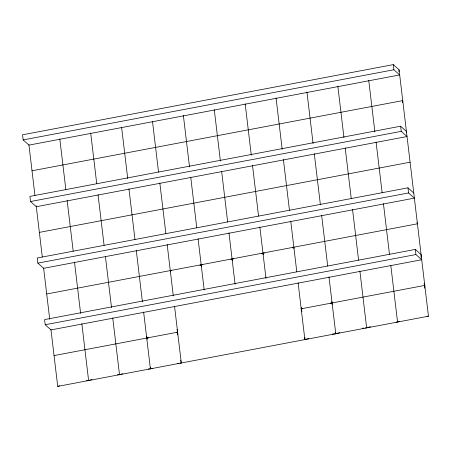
<?xml version="1.0" encoding="UTF-8"?>
<svg xmlns="http://www.w3.org/2000/svg" width="451" height="451" viewBox="0 0 451 451"><rect width="100%" height="100%" fill="white"/><g stroke="black" fill="none" stroke-linecap="round" stroke-linejoin="round"><path stroke-width="0.68" d="M424.695 288.183L424.78 285.404L424.064 283.42M421.014 257.403L421.104 254.601L415.315 249.414L44.587 319.601L45.201 324.737L50.991 329.918L421.719 259.737L415.923 254.55L415.315 249.414M150.482 367.464L150.403 368.839L148.34 369.003M308.85 338.521L304.876 339.597L304.994 337.528M406.323 132.769L406.413 131.399L400.623 126.212L29.896 196.399L30.51 201.529L36.3 206.716L407.027 136.535L401.232 131.348L400.623 126.212M402.585 102.642L402.743 100.596L32.015 170.782M398.887 71.839L399.067 69.798L393.278 64.611L22.55 134.798L23.164 139.928L28.954 145.115L399.682 74.934L393.886 69.747L393.278 64.611M146.868 336.677L147.111 339.344M301.956 311.404L301.2 308.8L301.336 307.435M199.883 265.301L202.538 264.714M292.564 247.757L293.855 247.193L293.889 248.586M230.805 259.376L233.432 258.868M261.698 253.53L264.354 253.067M176.364 332.675L177.626 332.19L177.001 329.506M330.831 303.433L332.094 302.948L331.784 301.606M50.952 329.58L57.722 386.389L59.673 385.768M396.164 322.121L399.501 321.433M86.507 380.582L88.616 380.537L91.886 379.55M365.287 328.007L370.581 326.71M117.423 374.798L119.509 374.691L122.802 373.744M339.716 332.613L335.769 333.751L332.359 334.101M148.075 337.669L146.733 338.041L148.097 338.013M302.565 308.772L301.2 308.8L302.542 308.428M152.393 368.304L150.403 368.839L143.632 312.03M23.164 139.928L393.886 69.747M30.51 201.529L401.232 131.348M39.361 232.383L410.089 162.202M407.969 187.813L37.241 258L37.856 263.136L43.646 268.317L414.373 198.136L408.578 192.949L407.969 187.813L413.759 193M37.856 263.136L408.578 192.949M46.707 293.984L417.434 223.803L416.921 222.552M45.201 324.737L415.923 254.55M54.052 355.585L177.626 332.19L177.711 334.924M301.2 308.8L424.78 285.404M57.722 386.389L428.45 316.202L399.067 69.798M177.209 363.416L178.573 363.275M179.938 363.134L181.296 362.993L174.526 306.184M330.752 303.072L332.094 302.948L332.139 304.318M176.279 332.319L177.626 332.19M362.531 328.221L363.912 328.114M427.041 316.23L428.45 316.202M171.668 270.617L170.281 270.589L170.709 271.908M263.39 254.358L262.961 253.045L263.006 254.409M232.445 260.199L232.068 258.891L232.113 260.261M201.552 266.045L201.174 264.743L201.208 266.135M335.471 332.376L335.769 333.751L328.993 276.937M180.699 360.253L181.296 362.993M368.743 80.436L374.866 131.771M376.089 142.037L382.132 192.69M383.435 203.638L389.478 254.291M390.78 265.244L397.557 322.053M337.85 86.288L343.972 137.623M345.195 147.889L351.239 198.536M352.541 209.489L358.584 260.137M359.887 271.09L366.663 327.9M306.956 92.134L313.079 143.469M314.302 153.735L320.345 204.388M321.648 215.336L327.691 265.989M276.063 97.985L282.185 149.32M283.408 159.586L289.446 210.234M290.754 221.187L296.792 271.835M298.1 282.788L304.876 339.597M245.169 103.831L251.292 155.167M252.515 165.432L258.553 216.085M259.861 227.033L265.983 278.368M214.276 109.683L220.398 161.018M221.621 171.284L227.659 221.931M228.967 232.885L235.089 284.22M183.382 115.529L189.505 166.864M190.728 177.13L196.766 227.783M198.074 238.731L204.196 290.066M152.489 121.381L158.526 172.028M159.834 182.982L165.872 233.629M167.18 244.583L173.302 295.918M121.595 127.227L127.718 178.562M128.941 188.828L134.979 239.481M136.287 250.429L142.409 301.764M90.702 133.073L96.739 183.726M98.047 194.68L104.085 245.327M105.393 256.281L111.515 307.616M112.739 317.882L119.509 374.691M59.808 138.925L65.846 189.572M67.154 200.526L73.192 251.179M74.5 262.127L80.616 313.462M81.845 323.728L88.616 380.537M28.915 144.771L34.953 195.424M36.176 205.69L42.298 257.025M43.606 267.979L49.723 319.308"/></g></svg>
